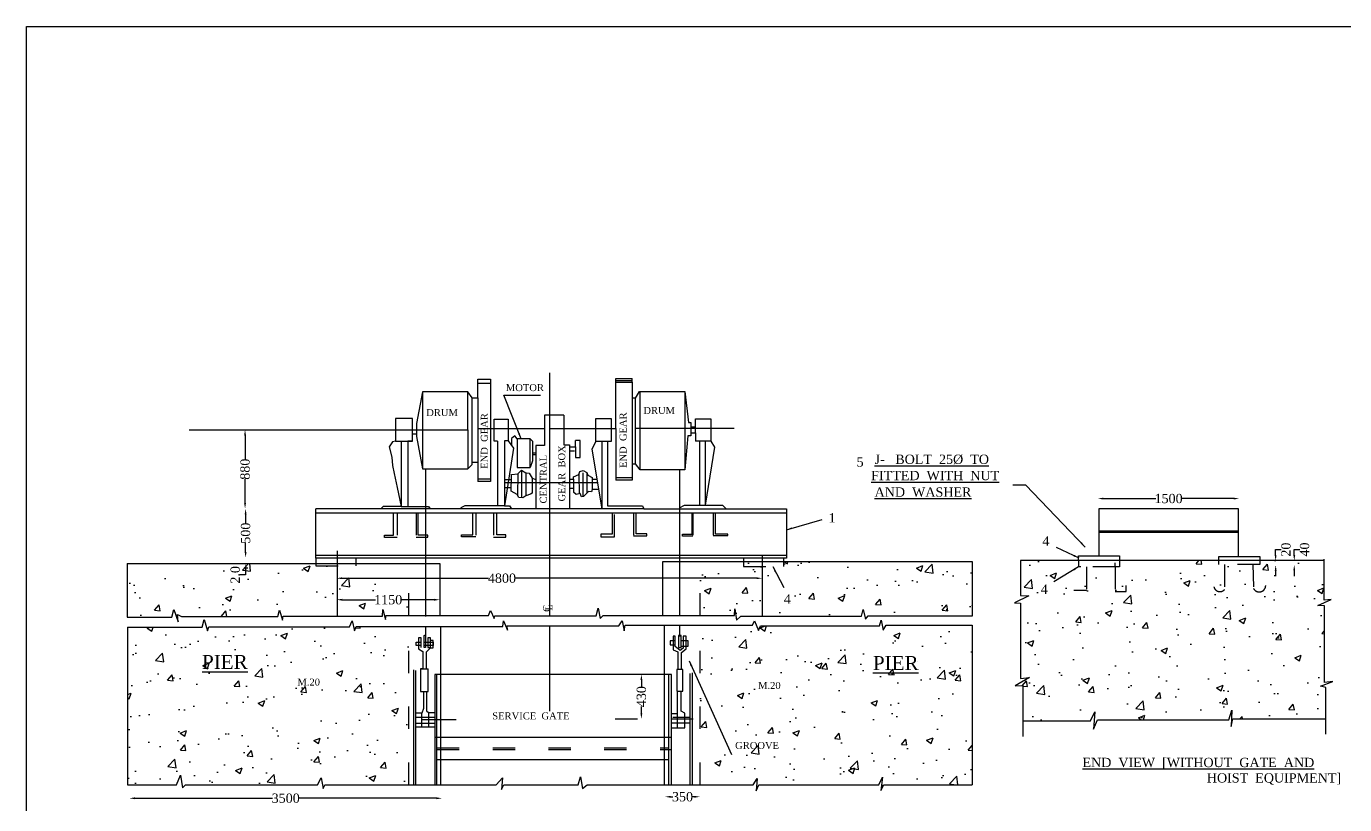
# Model space of a CAD drawing. Header units: millimetres. Extents: x -313 to 21020, y 438 to 15808.
# Drawn here: x -313 to 13860, y 7437 to 15808 of the extents above; entities that cross this region are included whole.
import ezdxf

# ---------------------------------------------------------------- set-up
doc = ezdxf.new("R2010")
doc.units = ezdxf.units.MM
doc.header["$MEASUREMENT"] = 0
doc.header["$PDMODE"] = 66
doc.header["$PDSIZE"] = 170
doc.linetypes.add('ACAD_ISO03W100', pattern=[30, 12, -18])
for name, color, linetype in [('DIM', 5, 'Continuous'), ('DOT LINE', 3, 'ACAD_ISO03W100'), ('DWG. LINE', 1, 'Continuous'), ('HATCH', 2, 'Continuous'), ('TEXT', 7, 'Continuous')]:
    doc.layers.add(name, color=color, linetype=linetype)
doc.layers.add('TITLE', color=7, linetype='Continuous', lineweight=30)
doc.styles.get("Standard").update_dxf_attribs({"font": 'times.ttf', "height": 100})
doc.dimstyles.get("Standard").update_dxf_attribs({"dimtxt": 100, "dimasz": 60, "dimexe": 0.18, "dimexo": 0.0625, "dimgap": 0.09, "dimtad": 0, "dimtih": 1, "dimtoh": 1, "dimdec": 1, "dimzin": 0, "dimdsep": 46, "dimtxsty": 'Standard', "dimcen": 0.09, "dimse1": 1, "dimse2": 1, "dimclrd": 5, "dimclre": 5, "dimclrt": 4, "dimadec": 0, "dimazin": 0, "dimtfac": 1, "dimtdec": 1, "dimtofl": 0, "dimtmove": 0, "dimatfit": 3, "dimfxl": 0, "dimtolj": 1, "dimtzin": 0, "dimarcsym": 0})

# ---------------------------------------------------------------- blocks, each defined once
blk = doc.blocks.new('*D2')
at = {"layer": 'Defpoints', "color": 0}
for p in [(2034, 11469), (2034, 10621), (2038, 10621)]:
    blk.add_point(p, dxfattribs=at)
at = {"layer": 'DIM', "color": 5, "lineweight": -2}
for p, q in [((2038, 11409), (2038, 11149)), ((2038, 10681), (2038, 10941))]:
    blk.add_line(p, q, dxfattribs=at)
at = {"layer": 'DIM', "color": 5}
for points in [[(2028, 11409), (2048, 11409), (2038, 11469)], [(2028, 10681), (2048, 10681), (2038, 10621)]]:
    blk.add_solid(points, dxfattribs=at)
at = {"layer": 'DIM', "color": 4, "insert": (2038, 11045), "char_height": 100, "attachment_point": 5, "rotation": 90}
blk.add_mtext('\\A1;880', dxfattribs=at)
blk = doc.blocks.new('*D3')
at = {"layer": 'Defpoints', "color": 0}
for p in [(2038, 10621), (2038, 10093), (2044, 10093)]:
    blk.add_point(p, dxfattribs=at)
at = {"layer": 'DIM', "color": 5, "lineweight": -2}
for p, q in [((2044, 10561), (2044, 10462)), ((2044, 10153), (2044, 10252))]:
    blk.add_line(p, q, dxfattribs=at)
at = {"layer": 'DIM', "color": 5}
for points in [[(2034, 10561), (2054, 10561), (2044, 10621)], [(2034, 10153), (2054, 10153), (2044, 10093)]]:
    blk.add_solid(points, dxfattribs=at)
at = {"layer": 'DIM', "color": 4, "insert": (2044, 10357), "char_height": 100, "attachment_point": 5, "rotation": 90}
blk.add_mtext('\\A1;500', dxfattribs=at)
blk = doc.blocks.new('*D4')
at = {"layer": 'Defpoints', "color": 0}
for p in [(2044, 10093), (2044, 10029), (2044, 10029)]:
    blk.add_point(p, dxfattribs=at)
at = {"layer": 'DIM', "color": 5, "lineweight": -2}
for p, q in [((2044, 10153), (2044, 10213)), ((2044, 9969), (2044, 9909)), ((2044, 9909), (1984, 9909))]:
    blk.add_line(p, q, dxfattribs=at)
at = {"layer": 'DIM', "color": 5}
for points in [[(2034, 10153), (2054, 10153), (2044, 10093)], [(2034, 9969), (2054, 9969), (2044, 10029)]]:
    blk.add_solid(points, dxfattribs=at)
at = {"layer": 'DIM', "color": 4, "insert": (1933, 9909), "char_height": 100, "attachment_point": 5, "rotation": 90}
blk.add_mtext('\\A1;2.0', dxfattribs=at)
blk = doc.blocks.new('*D5')
at = {"layer": 'Defpoints', "color": 0}
for p in [(3021, 9872), (7597, 9872), (7597, 9872)]:
    blk.add_point(p, dxfattribs=at)
at = {"layer": 'DIM', "color": 5, "lineweight": -2}
for p, q in [((3081, 9872), (4656, 9872)), ((7537, 9872), (4944, 9872))]:
    blk.add_line(p, q, dxfattribs=at)
at = {"layer": 'DIM', "color": 5}
for points in [[(3081, 9882), (3081, 9862), (3021, 9872)], [(7537, 9882), (7537, 9862), (7597, 9872)]]:
    blk.add_solid(points, dxfattribs=at)
at = {"layer": 'DIM', "color": 4, "insert": (4800, 9872), "char_height": 100, "attachment_point": 5}
blk.add_mtext('\\A1;4800', dxfattribs=at)
blk = doc.blocks.new('*D6')
at = {"layer": 'Defpoints', "color": 0}
for p in [(6299, 8838), (6299, 8360), (6299, 8360)]:
    blk.add_point(p, dxfattribs=at)
at = {"layer": 'DIM', "color": 5, "lineweight": -2}
for p, q in [((6299, 8778), (6299, 8706)), ((6299, 8420), (6299, 8492))]:
    blk.add_line(p, q, dxfattribs=at)
at = {"layer": 'DIM', "color": 5}
for points in [[(6289, 8778), (6309, 8778), (6299, 8838)], [(6289, 8420), (6309, 8420), (6299, 8360)]]:
    blk.add_solid(points, dxfattribs=at)
at = {"layer": 'DIM', "color": 4, "insert": (6299, 8599), "char_height": 100, "attachment_point": 5, "rotation": 90}
blk.add_mtext('\\A1;430', dxfattribs=at)
blk = doc.blocks.new('*D7')
at = {"layer": 'Defpoints', "color": 0}
for p in [(794, 7502), (4156, 7506), (4156, 7502)]:
    blk.add_point(p, dxfattribs=at)
at = {"layer": 'DIM', "color": 5, "lineweight": -2}
for p, q in [((854, 7506), (2333, 7506)), ((4096, 7506), (2617, 7506))]:
    blk.add_line(p, q, dxfattribs=at)
at = {"layer": 'DIM', "color": 5}
for points in [[(854, 7516), (854, 7496), (794, 7506)], [(4096, 7516), (4096, 7496), (4156, 7506)]]:
    blk.add_solid(points, dxfattribs=at)
at = {"layer": 'DIM', "color": 4, "insert": (2475, 7506), "char_height": 100, "attachment_point": 5}
blk.add_mtext('\\A1;3500', dxfattribs=at)
blk = doc.blocks.new('*D8')
at = {"layer": 'Defpoints', "color": 0}
for p in [(6553, 7524), (6928, 7524), (6928, 7522)]:
    blk.add_point(p, dxfattribs=at)
at = {"layer": 'DIM', "color": 5, "lineweight": -2}
for p, q in [((6613, 7522), (6636, 7522)), ((6868, 7522), (6846, 7522))]:
    blk.add_line(p, q, dxfattribs=at)
at = {"layer": 'DIM', "color": 5}
for points in [[(6613, 7532), (6613, 7512), (6553, 7522)], [(6868, 7532), (6868, 7512), (6928, 7522)]]:
    blk.add_solid(points, dxfattribs=at)
at = {"layer": 'DIM', "color": 4, "insert": (6741, 7522), "char_height": 100, "attachment_point": 5}
blk.add_mtext('\\A1;350', dxfattribs=at)
blk = doc.blocks.new('*D22')
at = {"layer": 'Defpoints', "color": 0}
for p in [(11206, 10735), (12727, 10735), (12727, 10729)]:
    blk.add_point(p, dxfattribs=at)
at = {"layer": 'DIM', "color": 5, "lineweight": -2}
for p, q in [((11266, 10729), (11830, 10729)), ((12667, 10729), (12103, 10729))]:
    blk.add_line(p, q, dxfattribs=at)
at = {"layer": 'DIM', "color": 5}
for points in [[(11266, 10739), (11266, 10719), (11206, 10729)], [(12667, 10739), (12667, 10719), (12727, 10729)]]:
    blk.add_solid(points, dxfattribs=at)
at = {"layer": 'DIM', "color": 4, "insert": (11967, 10729), "char_height": 100, "attachment_point": 5}
blk.add_mtext('\\A1;1500', dxfattribs=at)
blk = doc.blocks.new('*D23')
at = {"layer": 'Defpoints', "color": 0}
for p in [(13118, 10015), (13121, 10060), (13121, 10015)]:
    blk.add_point(p, dxfattribs=at)
at = {"layer": 'DIM', "color": 5, "lineweight": -2}
for p, q in [((13118, 10120), (13118, 10180)), ((13118, 10180), (13178, 10180)), ((13118, 9955), (13118, 9895))]:
    blk.add_line(p, q, dxfattribs=at)
at = {"layer": 'DIM', "color": 5}
for points in [[(13108, 10120), (13128, 10120), (13118, 10060)], [(13108, 9955), (13128, 9955), (13118, 10015)]]:
    blk.add_solid(points, dxfattribs=at)
at = {"layer": 'DIM', "color": 4, "insert": (13229, 10180), "char_height": 100, "attachment_point": 5, "rotation": 90}
blk.add_mtext('\\A1;20', dxfattribs=at)
blk = doc.blocks.new('*D24')
at = {"layer": 'Defpoints', "color": 0}
for p in [(13318, 10061), (13321, 10061), (13321, 10016)]:
    blk.add_point(p, dxfattribs=at)
at = {"layer": 'DIM', "color": 5, "lineweight": -2}
for p, q in [((13318, 10121), (13318, 10181)), ((13318, 10181), (13378, 10181)), ((13318, 9956), (13318, 9896))]:
    blk.add_line(p, q, dxfattribs=at)
at = {"layer": 'DIM', "color": 5}
for points in [[(13308, 10121), (13328, 10121), (13318, 10061)], [(13308, 9956), (13328, 9956), (13318, 10016)]]:
    blk.add_solid(points, dxfattribs=at)
at = {"layer": 'DIM', "color": 4, "insert": (13429, 10181), "char_height": 100, "attachment_point": 5, "rotation": 90}
blk.add_mtext('\\A1;40', dxfattribs=at)
blk = doc.blocks.new('*D43')
at = {"layer": 'Defpoints', "color": 0}
for p in [(3023, 9641), (4131, 9641), (4131, 9641)]:
    blk.add_point(p, dxfattribs=at)
at = {"layer": 'DIM', "color": 5, "lineweight": -2}
for p, q in [((3083, 9641), (3440, 9641)), ((4071, 9641), (3713, 9641))]:
    blk.add_line(p, q, dxfattribs=at)
at = {"layer": 'DIM', "color": 5}
for points in [[(3083, 9651), (3083, 9631), (3023, 9641)], [(4071, 9651), (4071, 9631), (4131, 9641)]]:
    blk.add_solid(points, dxfattribs=at)
at = {"layer": 'DIM', "color": 4, "insert": (3577, 9641), "char_height": 100, "attachment_point": 5}
blk.add_mtext('\\A1;1150', dxfattribs=at)

msp = doc.modelspace()

# ---------------------------------------------------------------- hatches: boundary and pattern name
at = {"layer": 'HATCH'}
h = msp.add_hatch(dxfattribs=at)
h.set_pattern_fill('AR-CONC', color=256, scale=100, style=0)
h.paths.add_polyline_path([(12612.96, 8349.17), (12647.1, 8452.55), (12642.4, 8360.03), (13658.46, 8360.03), (13658.46, 8698.64), (13601.56, 8710.21), (13733.92, 8761.83), (13644.03, 8749.81), (13644.03, 9574.31), (13570, 9579.84), (13715.97, 9643.07), (13640.42, 9635.96), (13640.42, 10063.09), (12946.55, 10063.09), (12946.55, 10019.27), (12505.91, 10019.27), (12505.91, 10063.09), (11439.78, 10063.09), (11439.78, 9994.54), (11392.84, 9994.54), (11021.89, 9994.54), (10999.16, 9994.54), (10999.16, 10063.09), (10373.9, 10063.09), (10373.9, 9685.2), (10465.13, 9684.64), (10310.82, 9609.26), (10376.45, 9602.92), (10376.45, 8792.88), (10472.68, 8805.54), (10317.38, 8713.57), (10398.25, 8716.98), (10398.25, 8337.55), (11127.02, 8337.55), (11172.95, 8434.82), (11161.2, 8249.67), (11203.83, 8349.17)])
h.paths.add_polyline_path([(10567.54, 9679.61), (10691.26, 9679.61), (10691.26, 9829.28), (10567.54, 9829.28)], flags=24)
h = msp.add_hatch(dxfattribs=at)
h.set_pattern_fill('AR-CONC', color=256, scale=100, style=0)
h.paths.add_polyline_path([(8898.13, 9315.45), (8878.12, 9419.76), (8857.24, 9359.86), (7580.66, 9359.86), (7558.3, 9308.88), (7513.57, 9413.62), (7494, 9367.39), (6929.38, 9367.39), (6929.38, 7652.12), (7502.25, 7652.12), (7543.07, 7719.33), (7531.73, 7584.92), (7560.83, 7652.12), (8850.32, 7652.12), (8890.97, 7731.58), (8874.66, 7588.92), (8906.98, 7652.12), (9854.12, 7652.12), (9854.12, 9367.6), (8931.62, 9367.6)])
h.paths.add_polyline_path([(7596.73, 10049.61), (7596.73, 9463.03), (8665.53, 9463.03), (8682.45, 9535.45), (8707.83, 9432.13), (8738.38, 9469.7), (9859.17, 9469.7), (9859.17, 10049.61)])
h.paths.add_polyline_path([(6929.38, 9470.12), (7300.01, 9470.12), (7304.72, 9542.98), (7322.2, 9422.72), (7367.92, 9463.03), (7596.73, 9463.03), (7596.73, 10049.61), (6929.38, 10049.61)])
h.paths.add_polyline_path([(3518.13, 9537.25), (3546.8, 9429.18), (3555.99, 9472.41), (3798.84, 9472.41), (3798.84, 10029.11), (3232.25, 10029.11), (3232.25, 10004.63), (3027.99, 10004.63), (3027.99, 9465.02), (3516.51, 9465.02)])
h.paths.add_polyline_path([(2797.66, 10004.63), (2797.66, 10029.11), (769.87, 10029.11), (769.87, 9452.35), (1250.88, 9452.35), (1272.71, 9536.13), (1317.25, 9404.4), (1312.01, 9481.17), (1353.05, 9459.36), (2389.72, 9459.36), (2409.29, 9530.18), (2439.18, 9422.66), (2448.42, 9465.02), (3027.99, 9465.02), (3027.99, 10004.63)])
h.paths.add_polyline_path([(1649.12, 9350.6), (1633.23, 9307.5), (1596.9, 9427.73), (1577.6, 9347.1), (775.09, 9347.1), (775.09, 7652.12), (1299.94, 7652.12), (1343.06, 7754.45), (1366.47, 7618.43), (1397.28, 7652.12), (2815.31, 7652.12), (2857.21, 7727.45), (2877.28, 7612.35), (2897.35, 7652.12), (3798.84, 7652.12), (3798.84, 9354.21), (3231.58, 9354.21), (3213.72, 9305.36), (3188.15, 9415.71), (3159.61, 9350.6)])
h.paths.add_polyline_path([(7288.09, 8015.68), (7787.83, 8015.68), (7787.83, 8130.7), (7288.09, 8130.7)], flags=24)
h.paths.add_polyline_path([(8751.27, 8848.88), (9306.49, 8848.88), (9306.49, 9068.85), (8751.27, 9068.85)], flags=24)
h.paths.add_polyline_path([(7534.82, 8661.42), (7809.9, 8661.42), (7809.9, 8775.94), (7534.82, 8775.94)], flags=24)
h.paths.add_polyline_path([(7805.71, 9574.7), (7929.43, 9574.7), (7929.43, 9724.38), (7805.71, 9724.38)], flags=24)
h.paths.add_polyline_path([(1857.09, 9796.04), (1857.09, 10022.17), (2009.11, 10022.17), (2009.11, 9796.04)], flags=24)
h.paths.add_polyline_path([(2582.2, 8697.53), (2857.28, 8697.53), (2857.28, 8812.06), (2582.2, 8812.06)], flags=24)
h.paths.add_polyline_path([(1538.75, 8860.65), (2093.98, 8860.65), (2093.98, 9080.62), (1538.75, 9080.62)], flags=24)

# ---------------------------------------------------------------- linework, layer by layer
at = {"layer": 'DOT LINE', "ltscale": 20}
msp.add_line((12568.12, 10019.27), (12568.12, 9750.43), dxfattribs=at)
for points in [[(6022.94, 11981.2), (6022.94, 12019.66), (6200.04, 12019.66)], [(6022.94, 12000.43), (6200.04, 12000.43)], [(6200.04, 11981.2), (6200.04, 12019.66)], [(3714.87, 11345.27), (3837.42, 11345.27)], [(3671.62, 10577.14), (3671.62, 10309.57), (3535.74, 10309.57), (3535.74, 10333.95), (3633.36, 10333.95), (3633.36, 10577.14)], [(3878.91, 10577.14), (3878.91, 10312.74), (4004.73, 10312.74), (4004.73, 10336.82), (3900.32, 10336.82), (3900.32, 10577.14)], [(4517.65, 10577.14), (4517.65, 10317.49), (4364.72, 10317.49), (4364.72, 10340.39), (4487.77, 10340.39), (4487.77, 10577.14)], [(4707.37, 10577.14), (4707.37, 10315.45), (4839.97, 10315.45), (4839.97, 10340.14), (4743.74, 10340.14), (4743.74, 10577.14)], [(5986.06, 10577.14), (5986.06, 10344.87), (5864.41, 10344.87), (5864.41, 10319.03), (6011.01, 10319.03), (6011.01, 10577.14)], [(6213.39, 10577.14), (6213.39, 10329.21), (6356.12, 10329.21), (6356.12, 10349.93), (6243.79, 10349.93), (6243.79, 10577.14)], [(6852.52, 10577.14), (6852.52, 10324.27), (6742.56, 10324.27), (6742.56, 10347.5), (6844.67, 10347.5), (6844.67, 10577.14)], [(7071.01, 10577.14), (7071.01, 10330.78), (7228.37, 10330.78), (7228.37, 10345.69), (7097.08, 10345.69), (7097.08, 10577.14)], [(2797.66, 10059.27), (2797.66, 10004.63), (3232.25, 10004.63), (3232.25, 10089.86)], [(3798.84, 9472.41), (3798.84, 10029.11)], [(6929.38, 9470.12), (6929.38, 10049.61)], [(7395.56, 9997.25), (7826.49, 9997.25)], [(11084.59, 9994.54), (11084.59, 9739.33), (10990.04, 9739.33), (10949.51, 9739.33)], [(11392.84, 9994.54), (11021.89, 9994.54)], [(11392.84, 9994.54), (11392.84, 9730.44), (11472.8, 9730.44), (11512.49, 9730.44), (11512.49, 9792.48)], [(12946.55, 10019.27), (12505.91, 10019.27)], [(12872.65, 10019.27), (12879.78, 9762.76)], [(3798.84, 7652.12), (3798.84, 9354.21)], [(6929.38, 7652.12), (6929.38, 9367.39)], [(3873.13, 8378.71), (4078.22, 8378.71)], [(6636.88, 8378.45), (6821.99, 8378.45)], [(3873.13, 8314.73), (4078.22, 8314.73)], [(3940.28, 8352), (4078.22, 8352)], [(6016.06, 8359.87), (6900.35, 8359.87)], [(6624.21, 8318.5), (6821.99, 8318.5)], [(4100.45, 8050.06), (6595.68, 8050.06)], [(4100.45, 8030.22), (6624.21, 8030.22)]]:
    msp.add_lwpolyline(points, dxfattribs=at)
for centre, radius, start, end in [((12941.5, 9794.5), 69.4, 207.217788, 359.145147), ((12518.55, 9793.92), 65.95, 193.473692, 318.738224)]:
    msp.add_arc(centre, radius, start, end, dxfattribs=at)
at = {"layer": 'DWG. LINE'}
for p, q in [((3837.42, 11590.98), (3657.21, 11590.98)), ((3657.21, 11590.98), (3657.21, 11345.27)), ((3837.42, 11345.27), (3837.42, 11590.98)), ((3657.21, 11345.27), (3714.87, 11345.27)), ((3714.87, 11345.27), (3714.87, 10644.35)), ((5934.47, 11341.74), (5934.47, 10651.1)), ((3522.57, 10644.35), (3499.04, 10618.48)), ((3714.87, 10644.35), (3522.57, 10644.35)), ((5934.47, 10651.1), (6310.27, 10651.1)), ((6310.27, 10651.1), (6325.23, 10618.48)), ((2797.66, 10089.86), (2797.66, 10618.48)), ((6325.23, 10618.48), (7860.14, 10618.48)), ((7860.14, 10618.48), (7860.14, 10089.86)), ((3932.52, 9230.57), (3903.4, 9230.57)), ((3903.4, 9230.57), (3903.4, 9114.59)), ((3932.52, 9127.28), (3932.52, 9230.57)), ((3903.4, 9114.59), (3950.71, 9085.05)), ((3950.71, 9085.05), (3950.71, 8896.96)), ((3950.71, 8896.96), (3925.06, 8896.96)), ((3925.06, 8896.96), (3925.06, 8654.16)), ((4005.8, 8654.16), (4005.8, 8896.96)), ((3925.06, 8654.16), (4005.8, 8654.16))]:
    msp.add_line(p, q, dxfattribs=at)
for points in [[(5312.8, 12080.61), (5312.8, 9467.16)], [(4479.92, 11814.14), (4541.66, 11814.14), (4541.66, 12014.88), (4677.69, 12014.88), (4677.69, 10913.76), (4541.66, 10913.76)], [(4541.66, 11971.5), (4677.69, 11971.5)], [(5314.77, 11481.74), (6022.94, 11481.74), (6022.94, 11981.2), (6200.04, 11981.2), (6200.04, 10926.98), (6022.94, 10926.98)], [(1438.34, 11469.31), (4432.08, 11469.31), (4432.08, 11876.56), (3947.25, 11876.56), (3947.25, 11048.61), (4432.08, 11048.61)], [(3947.25, 11876.56), (3882.74, 11537.56), (3882.74, 11396.17), (3947.25, 11048.61)], [(4432.08, 11048.61), (4479.92, 11096.72), (4479.92, 11814.14), (4432.08, 11876.56)], [(4541.66, 11814.14), (4541.66, 10913.76)], [(6200.04, 11104.33), (6234.32, 11104.33), (6234.32, 11810.69), (6200.04, 11810.69)], [(6234.32, 11810.69), (6278.05, 11879.18), (6767.59, 11879.18), (6767.59, 11036.67), (6286.37, 11036.67), (6234.32, 11104.33)], [(6286.37, 11036.67), (6286.37, 11879.18)], [(6767.59, 11879.18), (6804.87, 11545.71), (6831.62, 11545.71), (6831.62, 11404.34), (6799.04, 11404.34), (6767.59, 11036.67)], [(5466.15, 11625.82), (5255.67, 11625.82), (5255.67, 11301.11), (5164.04, 11301.11), (5164.04, 10618.48)], [(5466.15, 11625.82), (5466.15, 11308.14), (5525.64, 11308.14), (5525.64, 10618.48)], [(4543.86, 11481.75), (5256.62, 11481.75)], [(4752.29, 11345.15), (4716.09, 11345.15), (4716.09, 11584.03), (4867.4, 11584.03), (4867.4, 11351.31), (4825.84, 11351.31), (4825.84, 10652.58), (4879.99, 10652.58), (4901.07, 10618.48)], [(6022.94, 11481.74), (6022.94, 10926.98)], [(6234.32, 11487.99), (7295.73, 11487.99)], [(6831.62, 11435.52), (6880.69, 11435.52), (6880.69, 11585.62), (7045.31, 11585.62), (7045.31, 11347.57), (6880.69, 11347.57)], [(6831.62, 11500.42), (6876.72, 11500.42)], [(3657.21, 11345.27), (3621.93, 11339.43), (3586.78, 11284.57), (3616.98, 11173.49), (3623.02, 11083.28), (3639.49, 10999.34), (3671.93, 10847.06), (3714.87, 10644.35)], [(3837.42, 11345.27), (3789.58, 11345.27), (3789.58, 10644.35)], [(3837.42, 11424.58), (3882.74, 11424.58)], [(4432.08, 11469.31), (4432.08, 11048.61)], [(4752.29, 11345.15), (4752.29, 10652.34)], [(4867.4, 11351.31), (4925.27, 11272.74), (4825.84, 10652.58)], [(4963.62, 11372.51), (4939.26, 11404.7), (4903.67, 11375.17), (4901.27, 11305.33)], [(5101.64, 11372.51), (5129.13, 11345.01), (5129.13, 11133.33), (5101.64, 11062.57)], [(5591.31, 11285.34), (5591.31, 11170.14), (5641.75, 11170.14), (5641.75, 11354.07), (5591.31, 11354.07)], [(5591.31, 11285.34), (5591.31, 11354.07)], [(5808.82, 11341.74), (5764.55, 11261.89), (5875.36, 10618.48)], [(5875.36, 11341.74), (5875.36, 10618.48)], [(6880.69, 11435.52), (6880.69, 11347.57)], [(6922.92, 11347.57), (6922.92, 10657.71)], [(6985.29, 11347.57), (6985.29, 10657.06)], [(7045.31, 11347.57), (7084.24, 11280.97), (6985.29, 10657.06)], [(5129.13, 11221.86), (5166.09, 11221.86)], [(5129.13, 11203.86), (5165.82, 11203.86)], [(5525.64, 11285.34), (5591.31, 11285.34)], [(5525.64, 11241.25), (5579.41, 11241.25)], [(4479.92, 11121.76), (4541.66, 11121.76)], [(3976.5, 11048.61), (3976.5, 9460.53)], [(4541.66, 10942.44), (4677.69, 10942.44)], [(4825.84, 10935.78), (4902.9, 10935.78), (4902.9, 10986.35), (4969.31, 10996.78), (5011.73, 11036.08), (5057.27, 11007.32), (5092.81, 11002.51), (5124.43, 10946.9), (5163.02, 10935.84)], [(5124.43, 10946.9), (5124.43, 10788.96), (5105.46, 10775.05), (5055.3, 10757.25), (5026.19, 10737.86), (4979.77, 10742.26), (4963.46, 10772.66), (4899.97, 10810.51), (4898.21, 10846.2)], [(4898.21, 10846.2), (4902.9, 10935.78)], [(4969.31, 10996.78), (4966.97, 10766.11)], [(5011.73, 11036.08), (5011.73, 10739.23)], [(5055.16, 11008.66), (5055.16, 10757.15)], [(5525.64, 10936.25), (5568.24, 10936.25), (5568.24, 10962.15), (5626.87, 10988.06), (5638.06, 11019.67), (5673.56, 11030.03), (5712.25, 11008.91), (5723.11, 10981.32), (5768.98, 10956.22), (5768.98, 10825.96), (5764.14, 10800.98), (5731.27, 10804.51), (5677.88, 10752.17), (5655.9, 10746.16), (5640.35, 10782.53), (5597.59, 10774.41), (5568.24, 10796.56)], [(5568.24, 10936.25), (5568.24, 10796.56)], [(5626.87, 10988.06), (5628.33, 10780.25)], [(5670.1, 11004.56), (5671.02, 10750.29)], [(5712.25, 11008.91), (5712.45, 10786.06)], [(5768.98, 10936.67), (5820.56, 10936.67)], [(6200.04, 10952.64), (6022.94, 10952.64)], [(6709.61, 11036.67), (6709.61, 9470.12)], [(4825.84, 10903.01), (5826.35, 10903.01)], [(4898.36, 10843.2), (4825.84, 10843.2)], [(5568.24, 10837.38), (5525.64, 10837.38)], [(5768.98, 10831.99), (5838.59, 10831.99)], [(3714.87, 10644.35), (4008.58, 10644.35), (4026.59, 10618.48)], [(4825.84, 10652.34), (4401.9, 10652.34), (4359.41, 10628.44), (4359.41, 10618.48)], [(6709.61, 10628.78), (6761.89, 10657.71), (7170.93, 10657.71), (7210.19, 10618.48)], [(6325.23, 10618.48), (2797.66, 10618.48)], [(2797.66, 10577.14), (7860.14, 10577.14)], [(11219.47, 10114.29), (11219.47, 10620.65)], [(11219.47, 10620.65), (12714.58, 10620.65)], [(12714.58, 10620.65), (12714.58, 10106.86)], [(12714.58, 10379.5), (11219.47, 10379.5)], [(12714.58, 10363.76), (11219.47, 10363.76)], [(7860.14, 10118.34), (2797.66, 10118.34)], [(7860.14, 10089.86), (2797.66, 10089.86)], [(2797.66, 10089.86), (2797.66, 10059.27)], [(3027.99, 10166.6), (3027.99, 9465.02)], [(7395.56, 10089.86), (7395.56, 9997.25)], [(7596.73, 10118.34), (7596.73, 9463.03)], [(7826.49, 10089.86), (7826.49, 9997.25)], [(10373.9, 10063.09), (10373.9, 9685.2), (10465.13, 9684.64), (10310.82, 9609.26), (10376.45, 9602.92), (10376.45, 8792.88), (10472.68, 8805.54), (10317.38, 8713.57), (10398.25, 8716.98), (10398.25, 8168.83)], [(13640.42, 10063.09), (10373.9, 10063.09)], [(10999.16, 10066.72), (10999.16, 10114.29), (11439.78, 10114.29), (11439.78, 9994.54), (11392.84, 9994.54), (11392.84, 10038.87)], [(10999.16, 10066.72), (10999.16, 9994.54)], [(12505.91, 10019.27), (12505.91, 10106.86), (12946.55, 10106.86), (12946.55, 10019.27)], [(13658.46, 8195), (13658.46, 8698.64), (13601.56, 8710.21), (13733.92, 8761.83), (13644.03, 8749.81), (13644.03, 9574.31), (13570, 9579.84), (13715.97, 9643.07), (13640.42, 9635.96), (13640.42, 10079.03)], [(769.87, 10029.11), (769.87, 9452.35), (1250.88, 9452.35), (1272.71, 9536.13), (1317.25, 9404.4), (1312.01, 9481.17), (1353.05, 9459.36), (2389.72, 9459.36), (2409.29, 9530.18), (2439.18, 9422.66), (2448.42, 9465.02), (3516.51, 9465.02), (3518.13, 9537.25), (3546.8, 9429.18), (3555.99, 9472.41), (4654.62, 9472.41), (4678.35, 9525.73), (4717.21, 9439.04), (4723.91, 9467.16), (5811.5, 9467.16), (5833.12, 9549.78), (5854.07, 9437.71), (5886.5, 9470.12), (7300.01, 9470.12), (7304.72, 9542.98), (7322.2, 9422.72), (7367.92, 9463.03), (8665.53, 9463.03), (8682.45, 9535.45), (8707.83, 9432.13), (8738.38, 9469.7), (9859.17, 9469.7), (9859.17, 10049.61), (6524.94, 10049.61), (6524.94, 9470.12)], [(769.87, 10029.11), (4130.98, 10029.11), (4130.98, 9466.24)], [(11021.89, 9994.54), (10999.16, 9994.54)], [(775.09, 9347.1), (1577.6, 9347.1), (1596.9, 9427.73), (1633.23, 9307.5), (1649.12, 9350.6), (3159.61, 9350.6), (3188.15, 9415.71), (3213.72, 9305.36), (3231.58, 9354.21), (4807.69, 9354.21), (4816.11, 9412.67), (4860.13, 9313.09), (4854.22, 9359.66), (6055.92, 9359.66), (6093.26, 9415.23), (6114.34, 9305.52), (6124.45, 9367.39), (7494, 9367.39), (7513.57, 9413.62), (7558.3, 9308.88), (7580.66, 9359.86), (8857.24, 9359.86), (8878.12, 9419.76), (8898.13, 9315.45), (8931.62, 9367.6), (9854.12, 9367.6), (9854.12, 7652.12)], [(3977.99, 9354.21), (3977.99, 9128.04), (3962.67, 9128.04), (3962.67, 9255.08), (3977.99, 9264.26)], [(4141.05, 9354.21), (4141.05, 7652.12)], [(5312.8, 9359.66), (5312.8, 8442.21)], [(6545.32, 9367.39), (6545.32, 7652.12)], [(6709.61, 9367.39), (6709.61, 9244.47)], [(775.09, 9347.1), (775.09, 7652.12)], [(4030.24, 9201.7), (4030.24, 9232.36), (4003.95, 9232.36), (4003.95, 9126.22), (4029.96, 9126.22)], [(6729.34, 8890.83), (6729.34, 9072.01), (6780.29, 9112.4), (6780.29, 9248.4), (6749.92, 9248.4), (6749.92, 9121.94), (6715.22, 9094.44), (6662.76, 9138.19), (6662.76, 9250.71), (6640.14, 9250.71), (6640.14, 9101.65), (6692.6, 9079.05), (6692.6, 8890.83)], [(6725.59, 9142.1), (6801.74, 9142.1), (6801.74, 9199.52), (6725.59, 9199.52), (6725.59, 9257.42), (6696.38, 9257.42), (6696.38, 9127.74), (6725.59, 9127.74), (6725.59, 9203.52)], [(3932.52, 9149.02), (3878.07, 9149.02), (3878.07, 9186.45), (3932.52, 9186.45)], [(3925.06, 8896.96), (3989.11, 8896.96), (3989.11, 9080.96), (4032.98, 9123.81), (4059.5, 9123.81), (4059.5, 9201.7), (4029.96, 9201.7), (4029.96, 9120.86)], [(3962.67, 9186.45), (4059.5, 9186.45), (4059.5, 9149.02), (3962.67, 9149.02)], [(6662.76, 9200.65), (6608.63, 9200.65), (6608.63, 9157.63), (6662.76, 9157.63)], [(3852.28, 7652.12), (3852.28, 8887.19)], [(3873.13, 7652.12), (3873.13, 8878.99)], [(3989.11, 8896.96), (4005.8, 8896.96)], [(6624.21, 7652.12), (6624.21, 8838.31), (4078.22, 8838.31), (4078.22, 7652.12)], [(4100.45, 7652.12), (4100.45, 8838.31)], [(6595.68, 7652.12), (6595.68, 8838.31)], [(6689, 8413.78), (6689, 8656.05), (6743.85, 8656.05), (6743.85, 8890.83), (6678.48, 8890.83), (6678.48, 8656.05)], [(6821.99, 7652.12), (6821.99, 8846.32)], [(6847.11, 7652.12), (6847.11, 8854.16)], [(3955.03, 8654.16), (3955.03, 8472.24), (3938.01, 8422.7), (3873.13, 8422.7)], [(3987.22, 8654.16), (3987.22, 8445.45), (4009.3, 8429.1), (4078.22, 8429.1)], [(6689, 8656.05), (6678.48, 8656.05)], [(6689, 8265.16), (6766.65, 8265.16), (6766.65, 8419.58), (6726.81, 8442.12), (6726.81, 8656.05)], [(3873.13, 8274.69), (3940.28, 8274.69), (3940.28, 8429.31)], [(3940.28, 8274.69), (4013.84, 8274.69), (4013.84, 8429.1)], [(6624.21, 8265.16), (6689, 8265.16), (6689, 8413.78), (6624.21, 8413.78)], [(10398.25, 8337.55), (11127.02, 8337.55), (11172.95, 8434.82), (11161.2, 8249.67), (11203.83, 8349.17), (12612.96, 8349.17), (12647.1, 8452.55), (12638.23, 8277.95), (12657.08, 8360.03), (13659.91, 8360.03)], [(4013.84, 8274.69), (4078.22, 8274.69)], [(4078.22, 8352), (4307.63, 8352)], [(4078.22, 8163.32), (6624.21, 8163.32)], [(4100.45, 7924.32), (6595.68, 7924.32)], [(1299.94, 7652.12), (1343.06, 7754.45), (1366.47, 7618.43), (1397.28, 7652.12)], [(2815.31, 7652.12), (2857.21, 7727.45), (2877.28, 7612.35), (2897.35, 7652.12)], [(4739.48, 7652.12), (4804.62, 7726.34), (4793.33, 7600.52), (4818.52, 7652.12)], [(5619.86, 7652.12), (5646.02, 7737.09), (5664.5, 7611.76), (5717.6, 7652.12)], [(7502.25, 7652.12), (7543.07, 7719.33), (7531.73, 7584.92), (7560.83, 7652.12)], [(8850.32, 7652.12), (8890.97, 7731.58), (8874.66, 7588.92), (8906.98, 7652.12)], [(775.09, 7652.12), (1299.94, 7652.12)], [(1397.28, 7652.12), (2815.31, 7652.12)], [(2897.35, 7652.12), (4739.48, 7652.12)], [(4818.52, 7652.12), (5619.86, 7652.12)], [(5717.6, 7652.12), (7502.25, 7652.12)], [(7560.83, 7652.12), (8850.32, 7652.12)], [(8906.98, 7652.12), (9854.12, 7652.12)]]:
    msp.add_lwpolyline(points, dxfattribs=at)
for points in [[(5808.82, 11588.97), (5975.88, 11588.97), (5975.88, 11341.74), (5808.82, 11341.74)], [(4963.62, 11372.51), (4963.62, 11062.57), (5101.64, 11062.57), (5101.64, 11372.51), (4963.62, 11372.51)]]:
    msp.add_lwpolyline(points, close=True, dxfattribs=at)
at = {"layer": 'TITLE'}
msp.add_lwpolyline([(21012.78, 438.21), (-313.07, 438.21), (-313.07, 15807.58), (21012.78, 15807.58)], close=True, dxfattribs=at)

# ---------------------------------------------------------------- texts
at = {"layer": 'TEXT'}
for s, height, p in [('MOTOR', 75, (4842.33, 11884.49)), ('DRUM', 75, (3985.71, 11616.46)), ('DRUM', 75, (6320.58, 11638.84)), ('5           ', 100, (8612.98, 11072.38)), ('1', 100, (8311.26, 10471.85)), ('4', 100, (10609.94, 10223.17)), ('4', 100, (10592.49, 9704.55)), ('4', 100, (7830.66, 9599.65)), ('M.20', 75, (2601.29, 8718.14)), ('M.20', 75, (7553.91, 8682.02)), ('SERVICE  GATE', 75, (4696.24, 8354.52)), ('GROOVE', 75, (7307.25, 8036.53))]:
    msp.add_text(s, height=height, dxfattribs=at).set_placement(p)
for s, p in [('END  GEAR', (4647.65, 11049.73)), ('END  GEAR', (6139.56, 11058.11)), ('GEAR  BOX', (5479.92, 10698.15)), ('CENTRAL', (5281.81, 10676.27)), ('C', (5317.98, 9510.67)), ('L', (5341.12, 9523.45))]:
    msp.add_text(s, height=75, rotation=90, dxfattribs=at).set_placement(p)
at = {"layer": 'TITLE'}
for s, height, p in [('%%UJ-   BOLT  25%%C  TO', 100, (8806.56, 11101.72)), ('%%UFITTED  WITH  NUT', 100, (8769.45, 10926.95)), ('%%UAND  WASHER', 100, (8806.56, 10749.08)), ('%%UPIER', 150, (1575.42, 8897.31)), ('%%UPIER', 150, (8787.93, 8885.55)), ('%%UEND  VIEW  [WITHOUT  GATE  AND', 100, (11041.23, 7841.1)), ('HOIST  EQUIPMENT]', 100, (12378.29, 7675.16))]:
    msp.add_text(s, height=height, dxfattribs=at).set_placement(p)

# ---------------------------------------------------------------- dimensions: what is measured, and where the dimension line sits
at = {"layer": 'DIM'}
for p1, p2, distance, text, picture, middle in [((2034.16, 11469.31), (2034.16, 10620.58), 4.19, '880', '*D2', (2038.36, 11044.94)), ((2038.36, 10620.58), (2038.36, 10093.24), 5.85, '500', '*D3', (2044.2, 10356.91)), ((2044.2, 10093.24), (2044.2, 10029.11), 0, '2.0', '*D4', (1933.1, 9909.11)), ((13320.94, 10015.88), (13320.94, 10061.42), 2.6, '40', '*D24', (13429.29, 10181.42)), ((6298.66, 8838.31), (6298.66, 8359.87), 0, '430', '*D6', (6298.66, 8599.09))]:
    dim = msp.add_aligned_dim(p1=p1, p2=p2, distance=distance, text=text, dimstyle='Standard', dxfattribs=at)
    dim.commit()
    dim.dimension.update_dxf_attribs({"geometry": picture, "text_midpoint": middle, "text_rotation": 90})
for p1, p2, distance, text, picture, middle in [((11206.21, 10734.66), (12726.92, 10734.66), -5.9, '1500', '*D22', (11966.57, 10728.75)), ((3022.51, 9641.42), (4130.98, 9641.42), 0, '1150', '*D43', (3576.74, 9641.42)), ((794.42, 7501.95), (4155.51, 7501.95), 3.61, '3500', '*D7', (2474.96, 7505.56)), ((6553.4, 7523.94), (6928.06, 7523.94), -2.23, '350', '*D8', (6740.73, 7521.71))]:
    dim = msp.add_aligned_dim(p1=p1, p2=p2, distance=distance, text=text, dimstyle='Standard', dxfattribs=at)
    dim.commit()
    dim.dimension.update_dxf_attribs({"geometry": picture, "text_midpoint": middle})
dim = msp.add_linear_dim(base=(13118.33, 10014.58), p1=(13121.05, 10060.11), p2=(13121.05, 10014.58), angle=270, text='20', dimstyle='Standard', dxfattribs=at)
dim.commit()
dim.dimension.update_dxf_attribs({"geometry": '*D23', "text_midpoint": (13229.29, 10180.11), "dimtype": 161, "text_rotation": 90})
dim = msp.add_linear_dim(base=(7597.48, 9872.24), p1=(3020.69, 9871.71), p2=(7597.48, 9871.71), angle=0, text='4800', dimstyle='Standard', dxfattribs=at)
dim.commit()
dim.dimension.update_dxf_attribs({"geometry": '*D5', "text_midpoint": (4799.77, 9872.24), "dimtype": 161})

# ---------------------------------------------------------------- leaders
for points in [[(5004.84, 11372.51), (4820.7, 11840.89), (5213.83, 11840.89)], [(11069.75, 10207.9), (10431.59, 10872.26), (10293.42, 10872.26)], [(7860.14, 10394.23), (8241.35, 10502.81)], [(11004.48, 10089.64), (10761.68, 10203.41)], [(7711.63, 9997.25), (7829.15, 9773.52)], [(10999.16, 9994.54), (10733.98, 9833.07)], [(6811.91, 8983.46), (7267.69, 7977.33)]]:
    msp.add_leader(points, dimstyle='Standard', override={"dimgap": 0.09, "dimtad": 0}, dxfattribs=at)

doc.saveas('drawing.dxf')
